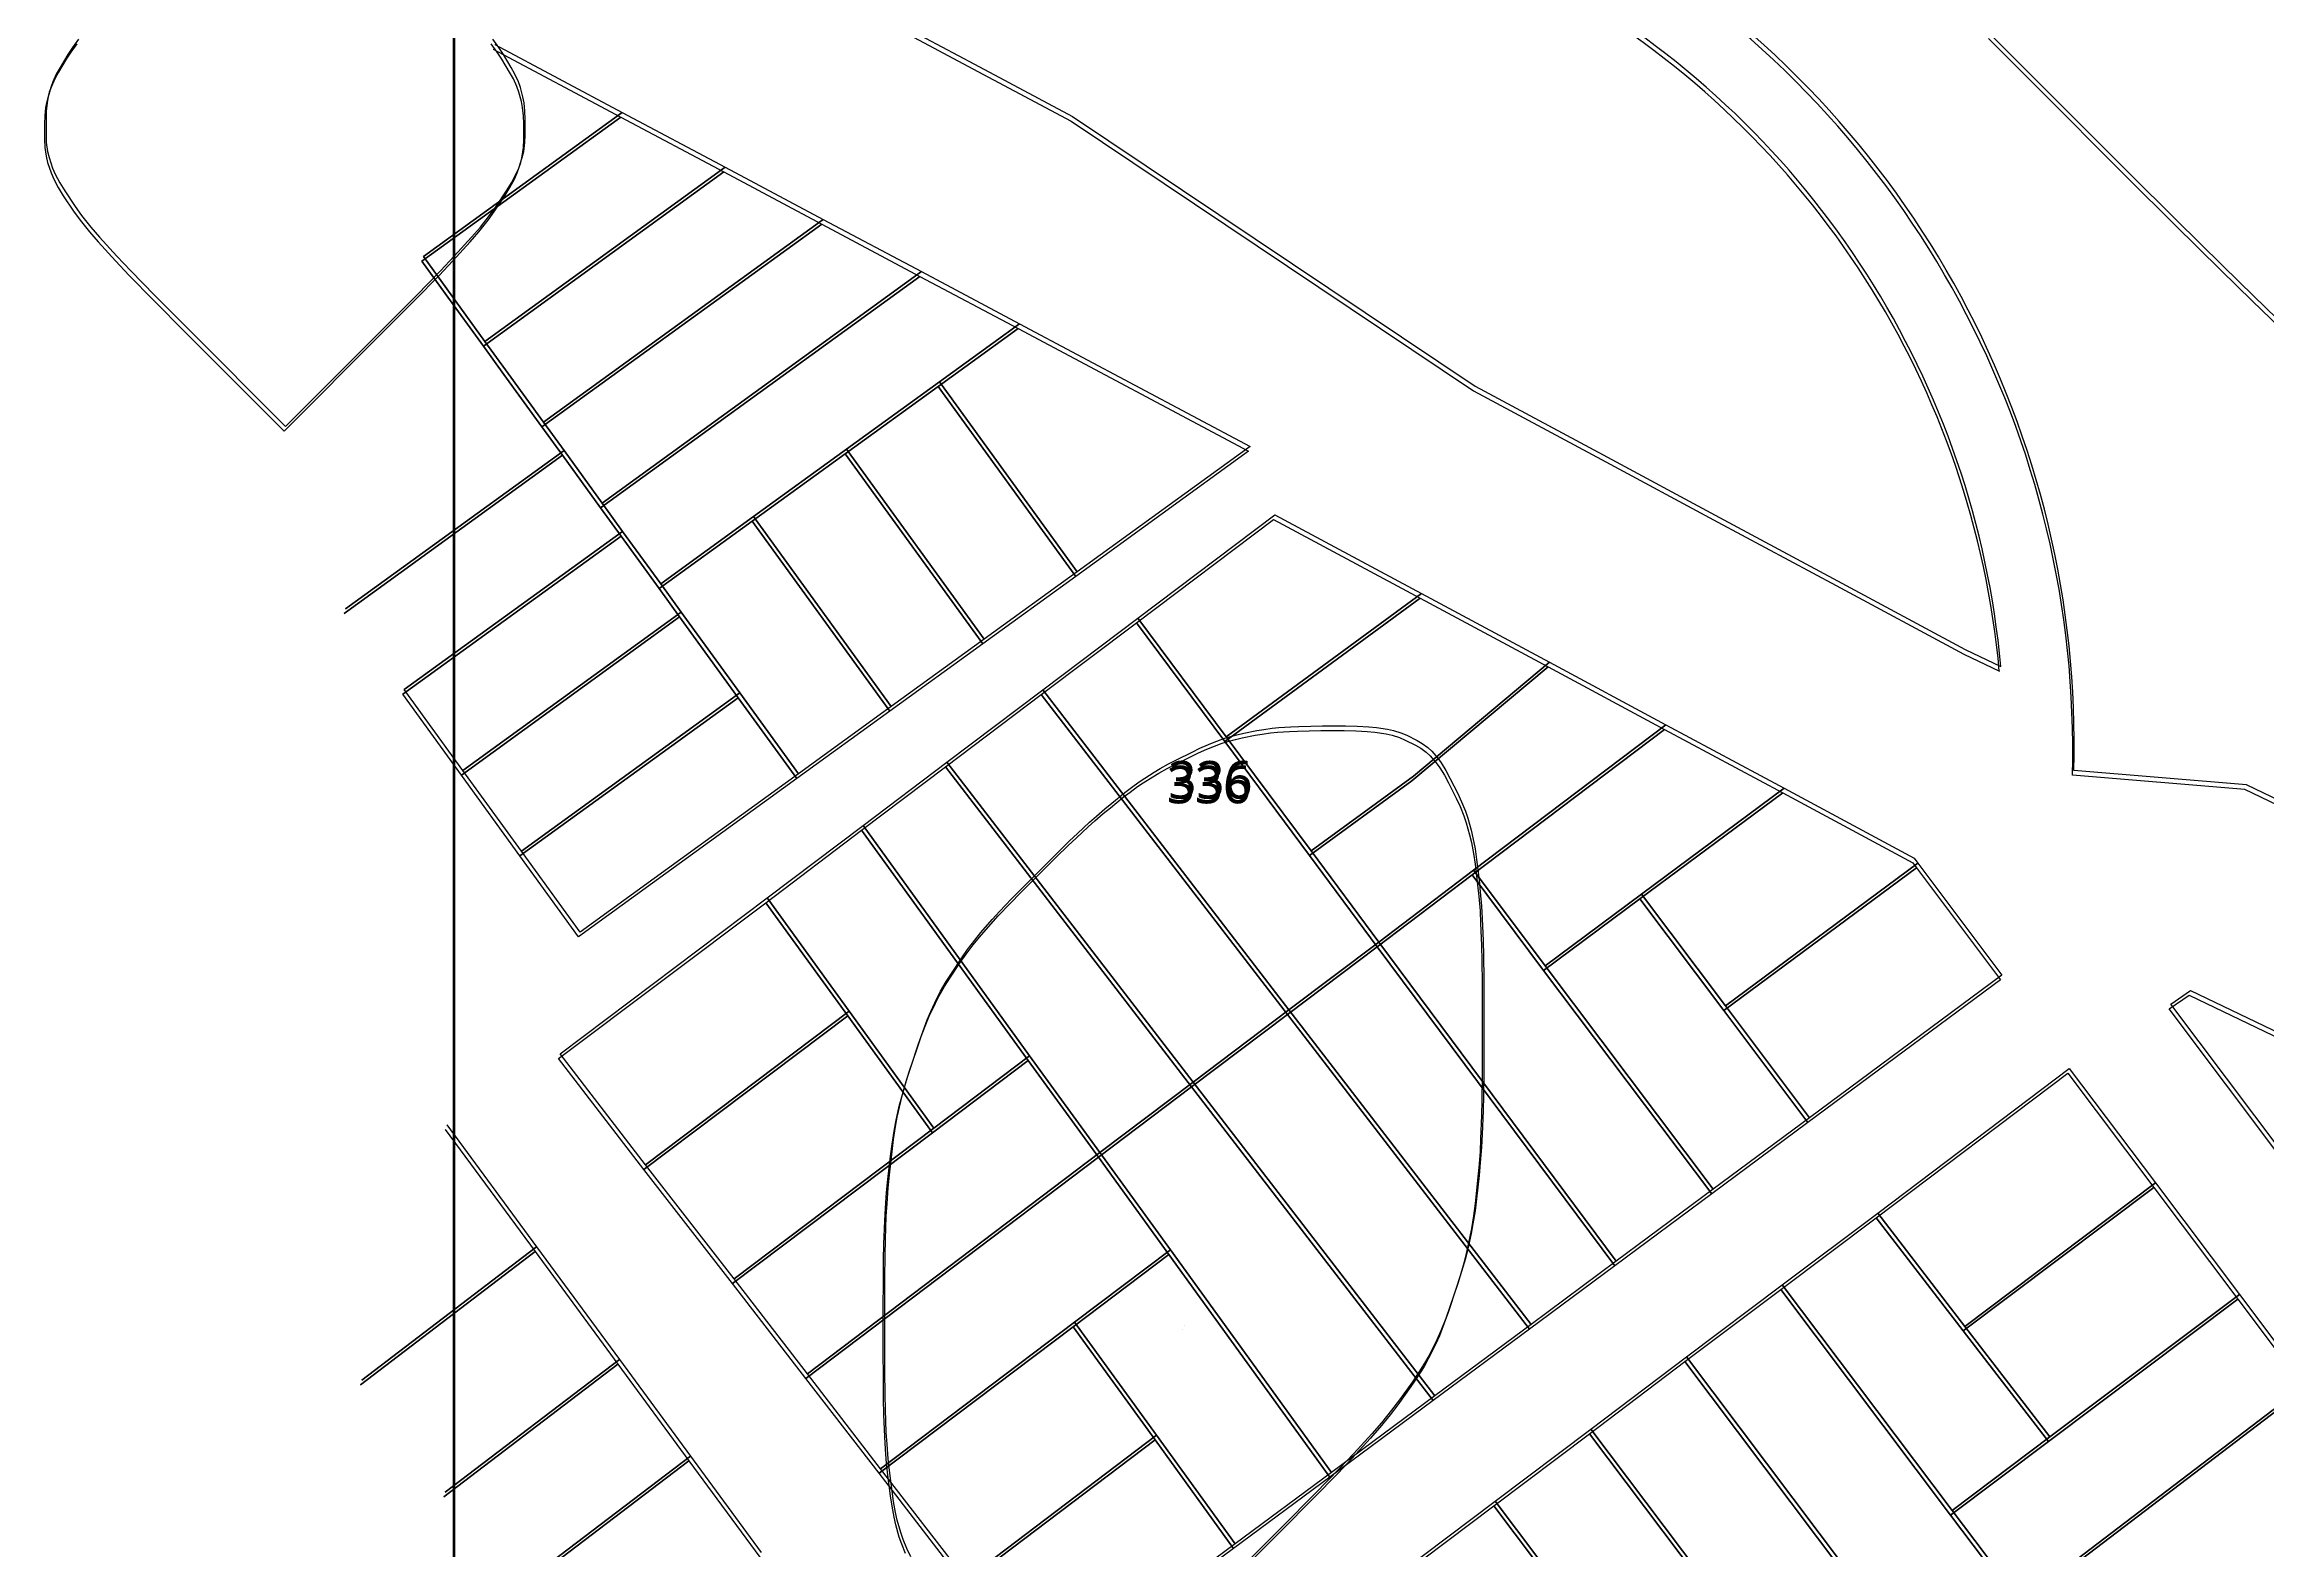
# Model space of a CAD drawing. Header units: metres. Extents: x -1097 to 1588, y -185 to 884.
# Drawn here: x -7.4 to 215.2, y 286.8 to 437.7 of the extents above; entities that cross this region are included whole.
import ezdxf

# ---------------------------------------------------------------- set-up
doc = ezdxf.new("R2010")
doc.units = ezdxf.units.M
for name, color, linetype in [('MUROS', 7, 'Continuous'), ('TERRENO', 188, 'Continuous'), ('VISTA LEJOS', 7, 'Continuous')]:
    doc.layers.add(name, color=color, linetype=linetype)

msp = doc.modelspace()

# ---------------------------------------------------------------- linework, layer by layer
at = {"layer": 'MUROS'}
for points in [[(33.67, 763.95), (1529.02, 763.95), (1529.02, 84.67), (33.67, 84.67)], [(33.52, 763.48), (1528.87, 763.48), (1528.87, 84.2), (33.52, 84.2)]]:
    msp.add_lwpolyline(points, close=True, dxfattribs=at)
at = {"layer": 'TERRENO'}
for points in [[(-4.19, 437.73), (-4.8, 436.89), (-5.26, 436.18), (-6.03, 434.88), (-6.41, 434.2), (-6.75, 433.45), (-6.96, 432.89), (-7.21, 431.94), (-7.33, 431.34), (-7.42, 430.51), (-7.45, 429.71), (-7.45, 428.15), (-7.41, 427.35), (-7.29, 426.48), (-7.14, 425.85), (-6.79, 424.81), (-6.52, 424.18), (-6.06, 423.32), (-5.56, 422.51), (-4.53, 420.95), (-3.87, 420.05), (-2.95, 418.9), (-2.07, 417.88), (-0.34, 415.98), (1.04, 414.52), (3.46, 412.04), (6.72, 408.76), (16.56, 398.93), (16.56, 398.93), (26.39, 408.76), (29.65, 412.04), (32.07, 414.52), (33.45, 415.98), (35.18, 417.88), (36.06, 418.9), (36.98, 420.05), (37.64, 420.95), (38.67, 422.51), (39.17, 423.32), (39.63, 424.18), (39.9, 424.81), (40.25, 425.85), (40.4, 426.48), (40.52, 427.35), (40.56, 428.15), (40.56, 429.71), (40.53, 430.51), (40.44, 431.34), (40.33, 431.94), (40.07, 432.89), (39.86, 433.45), (39.52, 434.2), (39.14, 434.88), (38.37, 436.18), (37.91, 436.89), (37.3, 437.73)], [(187.24, 438.24), (191.89, 433.6), (201.22, 424.27), (205.89, 419.62), (210.56, 415.01), (213.67, 411.98), (218.33, 407.48)], [(78.78, 286.53), (78.41, 287.45), (78.17, 288.16), (77.82, 289.37), (77.64, 290.14), (77.44, 291.24), (77.29, 292.29), (77.03, 294.37), (76.9, 295.54), (76.79, 296.98), (76.72, 298.21), (76.63, 300.45), (76.59, 301.97), (76.57, 304.27), (76.56, 306.6), (76.56, 311.26), (76.57, 313.59), (76.59, 315.93), (76.63, 317.48), (76.72, 319.82), (76.79, 321.11), (76.9, 322.67), (77.03, 323.96), (77.29, 326.3), (77.44, 327.51), (77.64, 328.8), (77.82, 329.75), (78.17, 331.31), (78.41, 332.26), (78.78, 333.55), (79.17, 334.76), (79.95, 337.1), (80.36, 338.28), (80.82, 339.49), (81.17, 340.32), (81.78, 341.62), (82.16, 342.37), (82.71, 343.32), (83.24, 344.15), (84.27, 345.71), (84.86, 346.54), (85.58, 347.49), (86.19, 348.24), (87.32, 349.54), (88.08, 350.37), (89.23, 351.58), (90.39, 352.76), (92.72, 355.1), (93.89, 356.26), (95.08, 357.41), (95.87, 358.17), (97.08, 359.29), (97.76, 359.91), (98.6, 360.63), (99.31, 361.21), (100.6, 362.25), (101.29, 362.78), (102.04, 363.32), (102.6, 363.71), (103.55, 364.31), (104.15, 364.67), (104.98, 365.13), (105.78, 365.54), (107.33, 366.32), (108.13, 366.7), (108.97, 367.08), (109.56, 367.32), (110.51, 367.66), (111.08, 367.85), (111.83, 368.05), (112.51, 368.2), (113.81, 368.46), (114.52, 368.58), (115.35, 368.7), (116.03, 368.77), (117.24, 368.85), (118.04, 368.89), (119.22, 368.92), (120.39, 368.93), (122.72, 368.93), (123.89, 368.91), (125.04, 368.85), (125.8, 368.78), (126.92, 368.6), (127.53, 368.47), (128.25, 368.24), (128.84, 367.99), (129.88, 367.47), (130.4, 367.16), (130.95, 366.76), (131.33, 366.4), (131.94, 365.7), (132.29, 365.22), (132.76, 364.48), (133.17, 363.71), (133.95, 362.15), (134.33, 361.33), (134.7, 360.41), (134.94, 359.69), (135.29, 358.49), (135.47, 357.72), (135.67, 356.62), (135.83, 355.57), (136.09, 353.49), (136.21, 352.32), (136.33, 350.88), (136.39, 349.65), (136.48, 347.41), (136.52, 345.89), (136.55, 343.59), (136.56, 341.26), (136.56, 336.6), (136.55, 334.26), (136.52, 331.93), (136.48, 330.38), (136.39, 328.04), (136.33, 326.75), (136.21, 325.19), (136.09, 323.9), (135.83, 321.56), (135.67, 320.35), (135.47, 319.06), (135.29, 318.11), (134.94, 316.55), (134.7, 315.6), (134.33, 314.31), (133.95, 313.1), (133.17, 310.76), (132.75, 309.57), (132.26, 308.33), (131.86, 307.46), (131.17, 306.08), (130.72, 305.26), (130.06, 304.2), (129.41, 303.24), (128.11, 301.42), (127.33, 300.39), (126.29, 299.13), (125.34, 298.04), (123.53, 296.06), (122.11, 294.56), (119.66, 292.05), (116.39, 288.76), (106.56, 278.93)]]:
    msp.add_lwpolyline(points, dxfattribs=at)
at = {"layer": 'VISTA LEJOS'}
for points in [[(33.67, 84.67), (33.67, 763.95)], [(33.52, 84.2), (33.52, 763.48)], [(75.88, 440.9), (85.7, 435.67)], [(75.73, 440.44), (85.55, 435.2)], [(187.39, 438.71), (192.04, 434.07), (201.37, 424.74), (206.04, 420.09), (210.71, 415.48), (213.82, 412.45), (218.48, 407.95)], [(-4.19, 437.73), (-4.8, 436.89), (-5.26, 436.18), (-6.03, 434.88), (-6.41, 434.2), (-6.75, 433.45), (-6.96, 432.89), (-7.21, 431.94), (-7.33, 431.34), (-7.42, 430.51), (-7.45, 429.71), (-7.45, 428.15), (-7.41, 427.35), (-7.29, 426.48), (-7.14, 425.85), (-6.79, 424.81), (-6.52, 424.18), (-6.06, 423.32), (-5.56, 422.51), (-4.53, 420.95), (-3.87, 420.05), (-2.95, 418.9), (-2.07, 417.88), (-0.34, 415.98), (1.04, 414.52), (3.46, 412.04), (6.72, 408.76), (16.56, 398.93), (16.56, 398.93), (26.39, 408.76), (29.65, 412.04), (32.07, 414.52), (33.45, 415.98), (35.18, 417.88), (36.06, 418.9), (36.98, 420.05), (37.64, 420.95), (38.67, 422.51), (39.17, 423.32), (39.63, 424.18), (39.9, 424.81), (40.25, 425.85), (40.4, 426.48), (40.52, 427.35), (40.56, 428.15), (40.56, 429.71), (40.53, 430.51), (40.44, 431.34), (40.33, 431.94), (40.07, 432.89), (39.86, 433.45), (39.52, 434.2), (39.14, 434.88), (38.37, 436.18), (37.91, 436.89), (37.3, 437.73)], [(-4.04, 438.19), (-4.64, 437.36), (-5.11, 436.65), (-5.88, 435.35), (-6.26, 434.67), (-6.6, 433.92), (-6.8, 433.36), (-7.06, 432.41), (-7.18, 431.81), (-7.27, 430.98), (-7.29, 430.18), (-7.29, 428.62), (-7.26, 427.82), (-7.14, 426.95), (-6.99, 426.32), (-6.64, 425.28), (-6.37, 424.65), (-5.91, 423.79), (-5.41, 422.98), (-4.38, 421.42), (-3.72, 420.52), (-2.8, 419.37), (-1.92, 418.35), (-0.19, 416.45), (1.19, 414.99), (3.61, 412.51), (6.88, 409.23), (16.71, 399.4), (16.71, 399.4), (26.54, 409.23), (29.8, 412.51), (32.22, 414.99), (33.6, 416.45), (35.33, 418.35), (36.21, 419.37), (37.14, 420.52), (37.79, 421.42), (38.82, 422.98), (39.32, 423.79), (39.78, 424.65), (40.05, 425.28), (40.4, 426.32), (40.55, 426.95), (40.67, 427.82), (40.71, 428.62), (40.71, 430.18), (40.68, 430.98), (40.59, 431.81), (40.48, 432.41), (40.22, 433.36), (40.02, 433.92), (39.67, 434.67), (39.3, 435.35), (38.52, 436.65), (38.06, 437.36), (37.45, 438.19)], [(37.5, 437.18), (50.27, 430.38)], [(37.5, 437.18), (37.5, 437.18)], [(37.65, 437.65), (50.42, 430.85)], [(37.65, 437.65), (37.65, 437.65)], [(187.24, 438.24), (191.89, 433.6), (201.22, 424.27), (205.89, 419.62), (210.56, 415.01), (213.67, 411.98), (218.33, 407.48)], [(85.55, 435.2), (95.38, 429.98)], [(85.7, 435.67), (95.53, 430.44)], [(50.27, 430.38), (30.35, 415.95)], [(30.35, 415.95), (50.27, 430.38)], [(50.42, 430.85), (30.5, 416.42)], [(30.5, 416.42), (50.42, 430.85)], [(50.27, 430.38), (50.27, 430.38)], [(50.27, 430.38), (60.58, 424.89)], [(50.42, 430.85), (50.42, 430.85)], [(50.42, 430.85), (60.73, 425.36)], [(95.38, 429.98), (135.68, 402.96)], [(95.53, 430.44), (135.83, 403.43)], [(60.73, 425.36), (36.66, 407.92)], [(36.66, 407.92), (60.73, 425.36)], [(60.73, 425.36), (60.73, 425.36)], [(60.73, 425.36), (70.56, 420.13)], [(60.58, 424.89), (36.51, 407.45)], [(36.51, 407.45), (60.58, 424.89)], [(60.58, 424.89), (60.58, 424.89)], [(60.58, 424.89), (70.41, 419.66)], [(42.38, 399.35), (70.41, 419.66)], [(70.41, 419.66), (42.38, 399.35)], [(42.53, 399.82), (70.56, 420.13)], [(70.56, 420.13), (42.53, 399.82)], [(70.41, 419.66), (80.23, 414.43)], [(70.41, 419.66), (70.41, 419.66)], [(70.56, 420.13), (80.38, 414.9)], [(70.56, 420.13), (70.56, 420.13)], [(32.85, 413.18), (30.5, 416.42)], [(30.5, 416.42), (32.85, 413.18)], [(32.7, 412.71), (30.35, 415.95)], [(30.35, 415.95), (32.7, 412.71)], [(80.23, 414.43), (48.25, 391.25)], [(48.25, 391.25), (80.23, 414.43)], [(80.38, 414.9), (48.4, 391.72)], [(48.4, 391.72), (80.38, 414.9)], [(80.23, 414.43), (80.23, 414.43)], [(80.23, 414.43), (90.06, 409.2)], [(80.38, 414.9), (80.38, 414.9)], [(80.38, 414.9), (90.21, 409.67)], [(36.51, 407.45), (32.7, 412.71)], [(32.7, 412.71), (36.51, 407.45)], [(32.7, 412.71), (32.7, 412.71)], [(36.66, 407.92), (32.85, 413.18)], [(32.85, 413.18), (36.66, 407.92)], [(32.85, 413.18), (32.85, 413.18)], [(38.57, 404.61), (36.51, 407.45)], [(36.51, 407.45), (38.57, 404.61)], [(38.72, 405.08), (36.66, 407.92)], [(36.66, 407.92), (38.72, 405.08)], [(90.06, 409.2), (82.05, 403.4)], [(82.05, 403.4), (90.06, 409.2)], [(90.21, 409.67), (82.2, 403.87)], [(82.2, 403.87), (90.21, 409.67)], [(90.06, 409.2), (90.06, 409.2)], [(90.06, 409.2), (113.15, 396.91)], [(90.21, 409.67), (90.21, 409.67)], [(90.21, 409.67), (113.3, 397.38)], [(42.38, 399.35), (38.57, 404.61)], [(38.57, 404.61), (42.38, 399.35)], [(38.57, 404.61), (38.57, 404.61)], [(42.53, 399.82), (38.72, 405.08)], [(38.72, 405.08), (42.53, 399.82)], [(38.72, 405.08), (38.72, 405.08)], [(82.05, 403.4), (72.74, 396.65)], [(72.74, 396.65), (82.05, 403.4)], [(82.2, 403.87), (72.89, 397.12)], [(72.89, 397.12), (82.2, 403.87)], [(95.84, 384.37), (82.05, 403.4)], [(82.05, 403.4), (95.84, 384.37)], [(82.05, 403.4), (82.05, 403.4)], [(95.99, 384.84), (82.2, 403.87)], [(82.2, 403.87), (95.99, 384.84)], [(82.2, 403.87), (82.2, 403.87)], [(135.83, 403.43), (148.65, 396.55)], [(135.68, 402.96), (148.5, 396.08)], [(44.44, 396.52), (42.38, 399.35)], [(42.38, 399.35), (44.44, 396.52)], [(44.59, 396.99), (42.53, 399.82)], [(42.53, 399.82), (44.59, 396.99)], [(22.57, 380.67), (44.44, 396.52)], [(44.44, 396.52), (22.57, 380.67)], [(22.72, 381.14), (44.59, 396.99)], [(44.59, 396.99), (22.72, 381.14)], [(48.25, 391.25), (44.44, 396.52)], [(44.44, 396.52), (48.25, 391.25)], [(44.44, 396.52), (44.44, 396.52)], [(48.4, 391.72), (44.59, 396.99)], [(44.59, 396.99), (48.4, 391.72)], [(44.59, 396.99), (44.59, 396.99)], [(72.74, 396.65), (63.43, 389.91)], [(63.43, 389.91), (72.74, 396.65)], [(72.89, 397.12), (63.58, 390.38)], [(63.58, 390.38), (72.89, 397.12)], [(86.53, 377.63), (72.74, 396.65)], [(72.74, 396.65), (86.53, 377.63)], [(72.74, 396.65), (72.74, 396.65)], [(86.68, 378.1), (72.89, 397.12)], [(72.89, 397.12), (86.68, 378.1)], [(72.89, 397.12), (72.89, 397.12)], [(113.15, 396.91), (95.84, 384.37)], [(113.3, 397.38), (95.99, 384.84)], [(148.65, 396.55), (160.3, 390.27)], [(148.5, 396.08), (160.15, 389.8)], [(50.3, 388.42), (48.25, 391.25)], [(48.25, 391.25), (50.3, 388.42)], [(50.45, 388.89), (48.4, 391.72)], [(48.4, 391.72), (50.45, 388.89)], [(63.43, 389.91), (54.12, 383.16)], [(54.12, 383.16), (63.43, 389.91)], [(63.58, 390.38), (54.27, 383.63)], [(54.27, 383.63), (63.58, 390.38)], [(77.22, 370.88), (63.43, 389.91)], [(63.43, 389.91), (77.22, 370.88)], [(63.43, 389.91), (63.43, 389.91)], [(77.37, 371.35), (63.58, 390.38)], [(63.58, 390.38), (77.37, 371.35)], [(63.58, 390.38), (63.58, 390.38)], [(101.92, 379.73), (115.64, 390.08)], [(102.07, 380.2), (115.79, 390.55)], [(115.64, 390.08), (130.32, 382.2)], [(115.79, 390.55), (130.47, 382.67)], [(160.15, 389.8), (171.99, 383.46)], [(160.3, 390.27), (172.14, 383.93)], [(28.44, 372.58), (50.3, 388.42)], [(50.3, 388.42), (28.44, 372.58)], [(28.59, 373.05), (50.45, 388.89)], [(50.45, 388.89), (28.59, 373.05)], [(54.12, 383.16), (50.3, 388.42)], [(50.3, 388.42), (54.12, 383.16)], [(50.3, 388.42), (50.3, 388.42)], [(54.27, 383.63), (50.45, 388.89)], [(50.45, 388.89), (54.27, 383.63)], [(50.45, 388.89), (50.45, 388.89)], [(56.17, 380.32), (54.12, 383.16)], [(54.12, 383.16), (56.17, 380.32)], [(56.32, 380.79), (54.27, 383.63)], [(54.27, 383.63), (56.32, 380.79)], [(95.84, 384.37), (86.53, 377.63)], [(95.99, 384.84), (86.68, 378.1)], [(171.99, 383.46), (184.78, 376.59)], [(172.14, 383.93), (184.93, 377.06)], [(34.46, 364.95), (56.32, 380.79)], [(56.32, 380.79), (34.46, 364.95)], [(62.19, 372.7), (56.32, 380.79)], [(56.32, 380.79), (62.19, 372.7)], [(56.32, 380.79), (56.32, 380.79)], [(110.76, 367.83), (130.32, 382.2)], [(130.32, 382.2), (110.76, 367.83)], [(110.91, 368.3), (130.47, 382.67)], [(130.47, 382.67), (110.91, 368.3)], [(130.32, 382.2), (143.14, 375.33)], [(130.32, 382.2), (130.32, 382.2)], [(130.47, 382.67), (143.29, 375.8)], [(130.47, 382.67), (130.47, 382.67)], [(34.31, 364.48), (56.17, 380.32)], [(56.17, 380.32), (34.31, 364.48)], [(62.04, 372.23), (56.17, 380.32)], [(56.17, 380.32), (62.04, 372.23)], [(56.17, 380.32), (56.17, 380.32)], [(92.39, 372.54), (101.92, 379.73)], [(92.54, 373.01), (102.07, 380.2)], [(101.92, 379.73), (110.76, 367.83)], [(110.76, 367.83), (101.92, 379.73)], [(102.07, 380.2), (110.91, 368.3)], [(110.91, 368.3), (102.07, 380.2)], [(86.53, 377.63), (77.22, 370.88)], [(86.68, 378.1), (77.37, 371.35)], [(184.78, 376.59), (188.34, 374.88)], [(184.93, 377.06), (188.49, 375.35)], [(129.51, 363.89), (143.14, 375.33)], [(143.14, 375.33), (129.51, 363.89)], [(129.66, 364.36), (143.29, 375.8)], [(143.29, 375.8), (129.66, 364.36)], [(143.14, 375.33), (154.79, 369.04)], [(143.29, 375.8), (154.94, 369.51)], [(34.31, 364.48), (28.44, 372.58)], [(34.46, 364.95), (28.59, 373.05)], [(40.18, 356.38), (62.04, 372.23)], [(62.04, 372.23), (40.18, 356.38)], [(40.33, 356.85), (62.19, 372.7)], [(62.19, 372.7), (40.33, 356.85)], [(67.91, 364.13), (62.04, 372.23)], [(62.04, 372.23), (67.91, 364.13)], [(62.04, 372.23), (62.04, 372.23)], [(68.06, 364.6), (62.19, 372.7)], [(62.19, 372.7), (68.06, 364.6)], [(62.19, 372.7), (62.19, 372.7)], [(82.79, 365.29), (92.39, 372.54)], [(82.94, 365.76), (92.54, 373.01)], [(92.39, 372.54), (117.04, 340.51)], [(117.04, 340.51), (92.39, 372.54)], [(92.39, 372.54), (92.39, 372.54)], [(92.54, 373.01), (117.19, 340.98)], [(117.19, 340.98), (92.54, 373.01)], [(92.54, 373.01), (92.54, 373.01)], [(77.22, 370.88), (67.91, 364.13)], [(77.37, 371.35), (68.06, 364.6)], [(78.78, 286.53), (78.41, 287.45), (78.17, 288.16), (77.82, 289.37), (77.64, 290.14), (77.44, 291.24), (77.29, 292.29), (77.03, 294.37), (76.9, 295.54), (76.79, 296.98), (76.72, 298.21), (76.63, 300.45), (76.59, 301.97), (76.57, 304.27), (76.56, 306.6), (76.56, 311.26), (76.57, 313.59), (76.59, 315.93), (76.63, 317.48), (76.72, 319.82), (76.79, 321.11), (76.9, 322.67), (77.03, 323.96), (77.29, 326.3), (77.44, 327.51), (77.64, 328.8), (77.82, 329.75), (78.17, 331.31), (78.41, 332.26), (78.78, 333.55), (79.17, 334.76), (79.95, 337.1), (80.36, 338.28), (80.82, 339.49), (81.17, 340.32), (81.78, 341.62), (82.16, 342.37), (82.71, 343.32), (83.24, 344.15), (84.27, 345.71), (84.86, 346.54), (85.58, 347.49), (86.19, 348.24), (87.32, 349.54), (88.08, 350.37), (89.23, 351.58), (90.39, 352.76), (92.72, 355.1), (93.89, 356.26), (95.08, 357.41), (95.87, 358.17), (97.08, 359.29), (97.76, 359.91), (98.6, 360.63), (99.31, 361.21), (100.6, 362.25), (101.29, 362.78), (102.04, 363.32), (102.6, 363.71), (103.55, 364.31), (104.15, 364.67), (104.98, 365.13), (105.78, 365.54), (107.33, 366.32), (108.13, 366.7), (108.97, 367.08), (109.56, 367.32), (110.51, 367.66), (111.08, 367.85), (111.83, 368.05), (112.51, 368.2), (113.81, 368.46), (114.52, 368.58), (115.35, 368.7), (116.03, 368.77), (117.24, 368.85), (118.04, 368.89), (119.22, 368.92), (120.39, 368.93), (122.72, 368.93), (123.89, 368.91), (125.04, 368.85), (125.8, 368.78), (126.92, 368.6), (127.53, 368.47), (128.25, 368.24), (128.84, 367.99), (129.88, 367.47), (130.4, 367.16), (130.95, 366.76), (131.33, 366.4), (131.94, 365.7), (132.29, 365.22), (132.76, 364.48), (133.17, 363.71), (133.95, 362.15), (134.33, 361.33), (134.7, 360.41), (134.94, 359.69), (135.29, 358.49), (135.47, 357.72), (135.67, 356.62), (135.83, 355.57), (136.09, 353.49), (136.21, 352.32), (136.33, 350.88), (136.39, 349.65), (136.48, 347.41), (136.52, 345.89), (136.55, 343.59), (136.56, 341.26), (136.56, 336.6), (136.55, 334.26), (136.52, 331.93), (136.48, 330.38), (136.39, 328.04), (136.33, 326.75), (136.21, 325.19), (136.09, 323.9), (135.83, 321.56), (135.67, 320.35), (135.47, 319.06), (135.29, 318.11), (134.94, 316.55), (134.7, 315.6), (134.33, 314.31), (133.95, 313.1), (133.17, 310.76), (132.75, 309.57), (132.26, 308.33), (131.86, 307.46), (131.17, 306.08), (130.72, 305.26), (130.06, 304.2), (129.41, 303.24), (128.11, 301.42), (127.33, 300.39), (126.29, 299.13), (125.34, 298.04), (123.53, 296.06), (122.11, 294.56), (119.66, 292.05), (116.39, 288.76), (106.56, 278.93)], [(79.32, 286.18), (78.93, 287), (78.56, 287.92), (78.32, 288.63), (77.97, 289.84), (77.79, 290.61), (77.59, 291.71), (77.44, 292.76), (77.18, 294.84), (77.05, 296.01), (76.94, 297.45), (76.87, 298.68), (76.78, 300.92), (76.75, 302.44), (76.72, 304.74), (76.71, 307.07), (76.71, 311.73), (76.72, 314.06), (76.75, 316.4), (76.78, 317.95), (76.87, 320.29), (76.94, 321.58), (77.05, 323.14), (77.18, 324.43), (77.44, 326.77), (77.59, 327.98), (77.79, 329.27), (77.97, 330.22), (78.32, 331.78), (78.56, 332.73), (78.93, 334.02), (79.32, 335.23), (80.1, 337.57), (80.51, 338.75), (80.97, 339.96), (81.32, 340.79), (81.93, 342.09), (82.31, 342.84), (82.86, 343.79), (83.39, 344.62), (84.43, 346.18), (85.01, 347.01), (85.73, 347.96), (86.35, 348.71), (87.47, 350.01), (88.23, 350.84), (89.38, 352.05), (90.54, 353.23), (92.87, 355.57), (94.05, 356.73), (95.23, 357.88), (96.02, 358.64), (97.23, 359.76), (97.91, 360.38), (98.75, 361.1), (99.46, 361.68), (100.76, 362.72), (101.44, 363.25), (102.19, 363.79), (102.75, 364.18), (103.7, 364.78), (104.3, 365.14), (105.13, 365.6), (105.93, 366.01), (107.49, 366.79), (108.28, 367.17), (109.12, 367.55), (109.71, 367.79), (110.66, 368.13), (111.23, 368.32), (111.98, 368.52), (112.66, 368.67), (113.96, 368.93), (114.67, 369.05), (115.5, 369.17), (116.18, 369.24), (117.39, 369.32), (118.19, 369.36), (119.37, 369.39), (120.54, 369.4), (122.87, 369.4), (124.04, 369.38), (125.19, 369.32), (125.95, 369.25), (127.07, 369.07), (127.68, 368.94), (128.4, 368.71), (128.99, 368.46), (130.03, 367.94), (130.55, 367.63), (131.1, 367.23), (131.49, 366.87), (132.09, 366.17), (132.45, 365.69), (132.91, 364.95), (133.32, 364.18), (134.1, 362.62), (134.48, 361.8), (134.86, 360.87), (135.1, 360.16), (135.44, 358.95), (135.62, 358.19), (135.83, 357.09), (135.98, 356.04), (136.24, 353.96), (136.36, 352.79), (136.48, 351.35), (136.55, 350.12), (136.63, 347.88), (136.67, 346.36), (136.7, 344.06), (136.71, 341.73), (136.71, 337.07), (136.7, 334.73), (136.67, 332.4), (136.63, 330.85), (136.55, 328.51), (136.48, 327.22), (136.36, 325.66), (136.24, 324.37), (135.98, 322.03), (135.83, 320.82), (135.62, 319.53), (135.44, 318.58), (135.1, 317.02), (134.86, 316.07), (134.48, 314.77), (134.1, 313.57), (133.32, 311.23), (132.9, 310.04), (132.41, 308.8), (132.01, 307.93), (131.32, 306.55), (130.87, 305.73), (130.21, 304.67), (129.56, 303.71), (128.26, 301.89), (127.48, 300.86), (126.45, 299.6), (125.5, 298.51), (123.68, 296.52), (122.26, 295.03), (119.81, 292.52), (116.54, 289.23), (106.71, 279.4)], [(110.76, 367.83), (119.26, 356.42)], [(119.26, 356.42), (110.76, 367.83)], [(110.76, 367.83), (110.76, 367.83)], [(110.91, 368.3), (119.41, 356.89)], [(119.41, 356.89), (110.91, 368.3)], [(110.91, 368.3), (110.91, 368.3)], [(135.54, 354.48), (154.79, 369.04)], [(154.79, 369.04), (135.54, 354.48)], [(135.69, 354.95), (154.94, 369.51)], [(154.94, 369.51), (135.69, 354.95)], [(154.79, 369.04), (166.64, 362.7)], [(154.94, 369.51), (166.79, 363.17)], [(74.39, 358.95), (82.79, 365.29)], [(74.54, 359.42), (82.94, 365.76)], [(82.79, 365.29), (107.45, 333.26)], [(107.45, 333.26), (82.79, 365.29)], [(82.79, 365.29), (82.79, 365.29)], [(82.94, 365.76), (107.6, 333.73)], [(107.6, 333.73), (82.94, 365.76)], [(82.94, 365.76), (82.94, 365.76)], [(40.18, 356.38), (34.31, 364.48)], [(40.33, 356.85), (34.46, 364.95)], [(67.91, 364.13), (46.05, 348.28)], [(68.06, 364.6), (46.2, 348.75)], [(67.91, 364.13), (67.91, 364.13)], [(68.06, 364.6), (68.06, 364.6)], [(119.26, 356.42), (129.51, 363.89)], [(129.51, 363.89), (119.26, 356.42)], [(119.41, 356.89), (129.66, 364.36)], [(129.66, 364.36), (119.41, 356.89)], [(152.51, 352.55), (166.79, 363.17)], [(166.79, 363.17), (152.51, 352.55)], [(166.79, 363.17), (179.82, 356.17)], [(212.94, 363.04), (195.66, 364.46)], [(213.09, 363.51), (195.81, 364.93)], [(245.71, 347.32), (212.94, 363.04)], [(245.86, 347.79), (213.09, 363.51)], [(152.35, 352.08), (166.64, 362.7)], [(166.64, 362.7), (152.35, 352.08)], [(166.64, 362.7), (179.67, 355.7)], [(64.79, 351.7), (74.39, 358.95)], [(64.94, 352.17), (74.54, 359.42)], [(74.39, 358.95), (91.07, 335.89)], [(91.07, 335.89), (74.39, 358.95)], [(74.54, 359.42), (91.22, 336.36)], [(91.22, 336.36), (74.54, 359.42)], [(46.05, 348.28), (40.18, 356.38)], [(46.2, 348.75), (40.33, 356.85)], [(126.04, 347.29), (119.26, 356.42)], [(119.26, 356.42), (119.26, 356.42)], [(119.26, 356.42), (126.04, 347.29)], [(126.19, 347.76), (119.41, 356.89)], [(119.41, 356.89), (119.41, 356.89)], [(119.41, 356.89), (126.19, 347.76)], [(126.04, 347.29), (135.54, 354.48)], [(135.54, 354.48), (126.04, 347.29)], [(126.19, 347.76), (135.69, 354.95)], [(135.69, 354.95), (126.19, 347.76)], [(135.54, 354.48), (142.7, 344.92)], [(142.7, 344.92), (135.54, 354.48)], [(135.54, 354.48), (135.54, 354.48)], [(135.69, 354.95), (142.85, 345.39)], [(142.85, 345.39), (135.69, 354.95)], [(135.69, 354.95), (135.69, 354.95)], [(160.76, 340.89), (180.04, 355.2)], [(180.04, 355.2), (160.76, 340.89)], [(160.91, 341.36), (180.19, 355.67)], [(180.19, 355.67), (160.91, 341.36)], [(179.67, 355.7), (180.04, 355.2)], [(179.82, 356.17), (180.19, 355.67)], [(180.04, 355.2), (188.45, 343.98)], [(180.19, 355.67), (188.6, 344.45)], [(44.19, 336.55), (64.94, 352.17)], [(64.94, 352.17), (73.16, 340.83)], [(73.16, 340.83), (64.94, 352.17)], [(64.94, 352.17), (64.94, 352.17)], [(142.7, 344.92), (152.35, 352.08)], [(152.35, 352.08), (142.7, 344.92)], [(142.85, 345.39), (152.51, 352.55)], [(152.51, 352.55), (142.85, 345.39)], [(152.35, 352.08), (160.76, 340.89)], [(152.35, 352.08), (152.35, 352.08)], [(160.76, 340.89), (152.35, 352.08)], [(152.51, 352.55), (160.91, 341.36)], [(152.51, 352.55), (152.51, 352.55)], [(160.91, 341.36), (152.51, 352.55)], [(44.04, 336.08), (64.79, 351.7)], [(64.79, 351.7), (73.01, 340.36)], [(73.01, 340.36), (64.79, 351.7)], [(64.79, 351.7), (64.79, 351.7)], [(117.19, 340.98), (126.19, 347.76)], [(126.19, 347.76), (117.19, 340.98)], [(126.19, 347.76), (149.97, 315.8)], [(149.97, 315.8), (126.19, 347.76)], [(117.04, 340.51), (126.04, 347.29)], [(126.04, 347.29), (117.04, 340.51)], [(126.04, 347.29), (149.82, 315.33)], [(149.82, 315.33), (126.04, 347.29)], [(159.69, 323.01), (142.85, 345.39)], [(142.85, 345.39), (159.69, 323.01)], [(159.54, 322.55), (142.7, 344.92)], [(142.7, 344.92), (159.54, 322.55)], [(188.45, 343.98), (169.17, 329.67)], [(188.6, 344.45), (169.32, 330.14)], [(205.51, 341.53), (207.5, 342.89)], [(207.5, 342.89), (236.78, 328.86)], [(52.76, 325.45), (73.16, 340.83)], [(73.16, 340.83), (52.76, 325.45)], [(73.16, 340.83), (81.63, 329.11)], [(81.63, 329.11), (73.16, 340.83)], [(107.6, 333.73), (117.19, 340.98)], [(117.19, 340.98), (107.6, 333.73)], [(117.19, 340.98), (141.44, 309.45)], [(141.44, 309.45), (117.19, 340.98)], [(160.76, 340.89), (169.17, 329.67)], [(169.17, 329.67), (160.76, 340.89)], [(160.76, 340.89), (160.76, 340.89)], [(160.91, 341.36), (169.32, 330.14)], [(169.32, 330.14), (160.91, 341.36)], [(160.91, 341.36), (160.91, 341.36)], [(205.36, 341.06), (207.35, 342.43)], [(222.19, 318.68), (205.36, 341.06)], [(222.35, 319.15), (205.51, 341.53)], [(207.35, 342.43), (236.63, 328.39)], [(52.6, 324.98), (73.01, 340.36)], [(73.01, 340.36), (52.6, 324.98)], [(73.01, 340.36), (81.48, 328.64)], [(81.48, 328.64), (73.01, 340.36)], [(107.45, 333.26), (117.04, 340.51)], [(117.04, 340.51), (107.45, 333.26)], [(117.04, 340.51), (141.29, 308.98)], [(141.29, 308.98), (117.04, 340.51)], [(52.76, 325.45), (44.19, 336.55)], [(44.19, 336.55), (44.19, 336.55)], [(81.63, 329.11), (91.22, 336.36)], [(91.22, 336.36), (81.63, 329.11)], [(91.22, 336.36), (98.26, 326.67)], [(98.26, 326.67), (91.22, 336.36)], [(91.22, 336.36), (91.22, 336.36)], [(52.6, 324.98), (44.04, 336.08)], [(44.04, 336.08), (44.04, 336.08)], [(81.48, 328.64), (91.07, 335.89)], [(91.07, 335.89), (81.48, 328.64)], [(91.07, 335.89), (98.11, 326.2)], [(98.11, 326.2), (91.07, 335.89)], [(91.07, 335.89), (91.07, 335.89)], [(176.01, 320.14), (195.2, 334.61)], [(176.16, 320.61), (195.35, 335.08)], [(195.2, 334.61), (203.82, 323.17)], [(195.35, 335.08), (203.97, 323.64)], [(98.11, 326.2), (107.45, 333.26)], [(107.45, 333.26), (98.11, 326.2)], [(98.26, 326.67), (107.6, 333.73)], [(107.6, 333.73), (98.26, 326.67)], [(107.45, 333.26), (131.64, 301.83)], [(131.64, 301.83), (107.45, 333.26)], [(107.6, 333.73), (131.79, 302.3)], [(131.79, 302.3), (107.6, 333.73)], [(169.17, 329.67), (159.54, 322.55)], [(169.32, 330.14), (159.69, 323.01)], [(32.7, 328.98), (41.7, 316.76)], [(32.7, 328.98), (32.7, 328.98)], [(32.85, 329.45), (41.85, 317.23)], [(32.85, 329.45), (32.85, 329.45)], [(61.48, 313.55), (81.48, 328.64)], [(81.48, 328.64), (61.48, 313.55)], [(61.63, 314.01), (81.63, 329.11)], [(81.63, 329.11), (61.63, 314.01)], [(61.63, 314.01), (52.76, 325.45)], [(52.76, 325.45), (52.76, 325.45)], [(68.82, 304.05), (98.11, 326.2)], [(98.11, 326.2), (68.82, 304.05)], [(68.97, 304.51), (98.26, 326.67)], [(98.26, 326.67), (68.97, 304.51)], [(98.11, 326.2), (105.17, 316.45)], [(105.17, 316.45), (98.11, 326.2)], [(98.26, 326.67), (105.32, 316.92)], [(105.32, 316.92), (98.26, 326.67)], [(61.48, 313.55), (52.6, 324.98)], [(52.6, 324.98), (52.6, 324.98)], [(159.69, 323.01), (149.97, 315.8)], [(184.73, 308.8), (203.82, 323.17)], [(203.82, 323.17), (184.73, 308.8)], [(184.88, 309.26), (203.97, 323.64)], [(203.97, 323.64), (184.88, 309.26)], [(203.82, 323.17), (212.23, 311.98)], [(203.82, 323.17), (203.82, 323.17)], [(203.97, 323.64), (212.38, 312.45)], [(203.97, 323.64), (203.97, 323.64)], [(159.54, 322.55), (149.82, 315.33)], [(166.45, 312.95), (176.01, 320.14)], [(166.6, 313.42), (176.16, 320.61)], [(176.01, 320.14), (184.73, 308.8)], [(184.73, 308.8), (176.01, 320.14)], [(176.01, 320.14), (176.01, 320.14)], [(176.16, 320.61), (184.88, 309.26)], [(184.88, 309.26), (176.16, 320.61)], [(176.16, 320.61), (176.16, 320.61)], [(24.2, 303.42), (41.7, 316.76)], [(41.7, 316.76), (24.2, 303.42)], [(24.35, 303.89), (41.85, 317.23)], [(41.85, 317.23), (24.35, 303.89)], [(41.7, 316.76), (49.98, 305.48)], [(41.7, 316.76), (41.7, 316.76)], [(41.85, 317.23), (50.13, 305.95)], [(41.85, 317.23), (41.85, 317.23)], [(95.57, 309.23), (105.17, 316.45)], [(105.17, 316.45), (95.57, 309.23)], [(95.72, 309.7), (105.32, 316.92)], [(105.32, 316.92), (95.72, 309.7)], [(105.17, 316.45), (121.29, 294.17)], [(121.29, 294.17), (105.17, 316.45)], [(105.32, 316.92), (121.44, 294.64)], [(121.44, 294.64), (105.32, 316.92)], [(68.97, 304.51), (61.63, 314.01)], [(61.63, 314.01), (61.63, 314.01)], [(149.82, 315.33), (141.29, 308.98)], [(149.97, 315.8), (141.44, 309.45)], [(149.82, 315.33), (149.82, 315.33)], [(149.97, 315.8), (149.97, 315.8)], [(68.82, 304.05), (61.48, 313.55)], [(61.48, 313.55), (61.48, 313.55)], [(156.85, 305.73), (166.45, 312.95)], [(157.01, 306.2), (166.6, 313.42)], [(166.45, 312.95), (183.45, 290.36)], [(166.45, 312.95), (166.45, 312.95)], [(183.45, 290.36), (166.45, 312.95)], [(166.6, 313.42), (183.6, 290.83)], [(166.6, 313.42), (166.6, 313.42)], [(183.6, 290.83), (166.6, 313.42)], [(193.26, 297.73), (212.23, 311.98)], [(212.23, 311.98), (193.26, 297.73)], [(193.41, 298.2), (212.38, 312.45)], [(212.38, 312.45), (193.41, 298.2)], [(212.23, 311.98), (218.98, 303.01)], [(212.38, 312.45), (219.13, 303.48)], [(76.29, 295.01), (95.72, 309.7)], [(95.72, 309.7), (76.29, 295.01)], [(95.72, 309.7), (103.94, 298.36)], [(103.94, 298.36), (95.72, 309.7)], [(76.14, 294.55), (95.57, 309.23)], [(95.57, 309.23), (76.14, 294.55)], [(95.57, 309.23), (103.79, 297.89)], [(103.79, 297.89), (95.57, 309.23)], [(141.29, 308.98), (131.64, 301.83)], [(141.44, 309.45), (131.79, 302.3)], [(141.29, 308.98), (141.29, 308.98)], [(141.44, 309.45), (141.44, 309.45)], [(184.73, 308.8), (193.26, 297.73)], [(193.26, 297.73), (184.73, 308.8)], [(184.88, 309.26), (193.41, 298.2)], [(193.41, 298.2), (184.88, 309.26)], [(32.54, 292.2), (49.98, 305.48)], [(49.98, 305.48), (32.54, 292.2)], [(32.69, 292.67), (50.13, 305.95)], [(50.13, 305.95), (32.69, 292.67)], [(49.98, 305.48), (57.1, 295.8)], [(50.13, 305.95), (57.26, 296.26)], [(147.29, 298.51), (156.85, 305.73)], [(147.44, 298.98), (157.01, 306.2)], [(156.85, 305.73), (180.79, 273.92)], [(180.79, 273.92), (156.85, 305.73)], [(157.01, 306.2), (180.94, 274.39)], [(180.94, 274.39), (157.01, 306.2)], [(76.14, 294.55), (68.82, 304.05)], [(76.29, 295.01), (68.97, 304.51)], [(190.35, 281.2), (218.98, 303.01)], [(218.98, 303.01), (190.35, 281.2)], [(190.51, 281.67), (219.13, 303.48)], [(219.13, 303.48), (190.51, 281.67)], [(131.64, 301.83), (121.29, 294.17)], [(131.79, 302.3), (121.44, 294.64)], [(131.64, 301.83), (131.64, 301.83)], [(131.79, 302.3), (131.79, 302.3)], [(84.85, 283.92), (103.94, 298.36)], [(103.94, 298.36), (84.85, 283.92)], [(103.94, 298.36), (111.79, 287.48)], [(111.79, 287.48), (103.94, 298.36)], [(137.7, 291.3), (147.29, 298.51)], [(137.85, 291.76), (147.44, 298.98)], [(147.29, 298.51), (171.26, 266.67)], [(171.26, 266.67), (147.29, 298.51)], [(147.44, 298.98), (171.41, 267.14)], [(171.41, 267.14), (147.44, 298.98)], [(30.26, 275.73), (57.26, 296.26)], [(57.26, 296.26), (30.26, 275.73)], [(57.26, 296.26), (64.35, 286.61)], [(84.7, 283.45), (103.79, 297.89)], [(103.79, 297.89), (84.7, 283.45)], [(103.79, 297.89), (111.64, 287.01)], [(111.64, 287.01), (103.79, 297.89)], [(183.45, 290.36), (193.26, 297.73)], [(193.26, 297.73), (183.45, 290.36)], [(183.6, 290.83), (193.41, 298.2)], [(193.41, 298.2), (183.6, 290.83)], [(193.26, 297.73), (193.26, 297.73)], [(193.41, 298.2), (193.41, 298.2)], [(30.11, 275.26), (57.1, 295.8)], [(57.1, 295.8), (30.11, 275.26)], [(57.1, 295.8), (64.2, 286.14)], [(84.7, 283.45), (76.14, 294.55)], [(76.14, 294.55), (76.14, 294.55)], [(84.85, 283.92), (76.29, 295.01)], [(76.29, 295.01), (76.29, 295.01)], [(121.29, 294.17), (111.64, 287.01)], [(121.44, 294.64), (111.79, 287.48)], [(121.29, 294.17), (121.29, 294.17)], [(121.44, 294.64), (121.44, 294.64)], [(32.54, 292.2), (32.54, 292.2)], [(32.69, 292.67), (32.69, 292.67)], [(128.38, 284.61), (137.85, 291.76)], [(137.85, 291.76), (161.85, 259.86)], [(161.85, 259.86), (137.85, 291.76)], [(128.23, 284.14), (137.7, 291.3)], [(137.7, 291.3), (161.7, 259.39)], [(161.7, 259.39), (137.7, 291.3)], [(190.35, 281.2), (183.45, 290.36)], [(183.45, 290.36), (190.35, 281.2)], [(190.51, 281.67), (183.6, 290.83)], [(183.6, 290.83), (190.51, 281.67)], [(111.79, 287.48), (92.94, 273.48)], [(111.79, 287.48), (111.79, 287.48)], [(111.64, 287.01), (92.79, 273.01)], [(111.64, 287.01), (111.64, 287.01)]]:
    msp.add_lwpolyline(points, dxfattribs=at)
for points in [[(106.56, 308.93), (106.56, 308.93), (106.56, 308.93), (106.56, 308.93), (106.56, 308.93), (106.56, 308.93), (106.56, 308.93), (106.56, 308.93), (106.56, 308.93), (106.56, 308.93), (106.56, 308.93), (106.56, 308.93), (106.56, 308.93), (106.56, 308.93), (106.56, 308.93), (106.56, 308.93), (106.56, 308.93), (106.56, 308.93), (106.56, 308.93), (106.56, 308.93), (106.56, 308.93), (106.56, 308.93), (106.56, 308.93), (106.56, 308.93), (106.56, 308.93), (106.56, 308.93), (106.56, 308.93), (106.56, 308.93), (106.56, 308.93), (106.56, 308.93), (106.56, 308.93), (106.56, 308.93), (106.56, 308.93), (106.56, 308.93), (106.56, 308.93), (106.56, 308.93), (106.56, 308.93), (106.56, 308.93), (106.56, 308.93), (106.56, 308.93), (106.56, 308.93), (106.56, 308.93), (106.56, 308.93), (106.56, 308.93), (106.56, 308.93), (106.56, 308.93), (106.56, 308.93), (106.56, 308.93), (106.56, 308.93), (106.56, 308.93), (106.56, 308.93), (106.56, 308.93), (106.56, 308.93), (106.56, 308.93), (106.56, 308.93), (106.56, 308.93), (106.56, 308.93), (106.56, 308.93), (106.56, 308.93), (106.56, 308.93), (106.56, 308.93), (106.56, 308.93), (106.56, 308.93), (106.56, 308.93), (106.56, 308.93), (106.56, 308.93), (106.56, 308.93), (106.56, 308.93), (106.56, 308.93), (106.56, 308.93), (106.56, 308.93), (106.56, 308.93), (106.56, 308.93), (106.56, 308.93), (106.56, 308.93), (106.56, 308.93), (106.56, 308.93), (106.56, 308.93), (106.56, 308.93), (106.56, 308.93), (106.56, 308.93), (106.56, 308.93), (106.56, 308.93), (106.56, 308.93), (106.56, 308.93), (106.56, 308.93), (106.56, 308.93), (106.56, 308.93), (106.56, 308.93), (106.56, 308.93), (106.56, 308.93), (106.56, 308.93), (106.56, 308.93), (106.56, 308.93), (106.56, 308.93), (106.56, 308.93), (106.56, 308.93), (106.56, 308.93)], [(106.56, 308.93), (106.56, 308.93), (106.56, 308.93), (106.56, 308.93), (106.56, 308.93), (106.56, 308.93), (106.56, 308.93), (106.56, 308.93), (106.56, 308.93), (106.56, 308.93), (106.56, 308.93), (106.56, 308.93), (106.56, 308.93), (106.56, 308.93), (106.56, 308.93), (106.56, 308.93), (106.56, 308.93), (106.56, 308.93), (106.56, 308.93), (106.56, 308.93), (106.56, 308.93), (106.56, 308.93), (106.56, 308.93), (106.56, 308.93), (106.56, 308.93), (106.56, 308.93), (106.56, 308.93), (106.56, 308.93), (106.56, 308.93), (106.56, 308.93), (106.56, 308.93), (106.56, 308.93), (106.56, 308.93), (106.56, 308.93), (106.56, 308.93), (106.56, 308.93), (106.56, 308.93), (106.56, 308.93), (106.56, 308.93), (106.56, 308.93), (106.56, 308.93), (106.56, 308.93), (106.56, 308.93), (106.56, 308.93), (106.56, 308.93), (106.56, 308.93), (106.56, 308.93), (106.56, 308.93), (106.56, 308.93), (106.56, 308.93), (106.56, 308.93), (106.56, 308.93), (106.56, 308.93), (106.56, 308.93), (106.56, 308.93), (106.56, 308.93), (106.56, 308.93), (106.56, 308.93), (106.56, 308.93), (106.56, 308.93), (106.56, 308.93), (106.56, 308.93), (106.56, 308.93), (106.56, 308.93), (106.56, 308.93), (106.56, 308.93), (106.56, 308.93), (106.56, 308.93), (106.56, 308.93), (106.56, 308.93), (106.56, 308.93), (106.56, 308.93), (106.56, 308.93), (106.56, 308.93), (106.56, 308.93), (106.56, 308.93), (106.56, 308.93), (106.56, 308.93), (106.56, 308.93), (106.56, 308.93), (106.56, 308.93), (106.56, 308.93), (106.56, 308.93), (106.56, 308.93), (106.56, 308.93), (106.56, 308.93), (106.56, 308.93), (106.56, 308.93), (106.56, 308.93), (106.56, 308.93), (106.56, 308.93), (106.56, 308.93), (106.56, 308.93), (106.56, 308.93), (106.56, 308.93), (106.56, 308.93), (106.56, 308.93), (106.56, 308.93)], [(106.71, 309.4), (106.71, 309.4), (106.71, 309.4), (106.71, 309.4), (106.71, 309.4), (106.71, 309.4), (106.71, 309.4), (106.71, 309.4), (106.71, 309.4), (106.71, 309.4), (106.71, 309.4), (106.71, 309.4), (106.71, 309.4), (106.71, 309.4), (106.71, 309.4), (106.71, 309.4), (106.71, 309.4), (106.71, 309.4), (106.71, 309.4), (106.71, 309.4), (106.71, 309.4), (106.71, 309.4), (106.71, 309.4), (106.71, 309.4), (106.71, 309.4), (106.71, 309.4), (106.71, 309.4), (106.71, 309.4), (106.71, 309.4), (106.71, 309.4), (106.71, 309.4), (106.71, 309.4), (106.71, 309.4), (106.71, 309.4), (106.71, 309.4), (106.71, 309.4), (106.71, 309.4), (106.71, 309.4), (106.71, 309.4), (106.71, 309.4), (106.71, 309.4), (106.71, 309.4), (106.71, 309.4), (106.71, 309.4), (106.71, 309.4), (106.71, 309.4), (106.71, 309.4), (106.71, 309.4), (106.71, 309.4), (106.71, 309.4), (106.71, 309.4), (106.71, 309.4), (106.71, 309.4), (106.71, 309.4), (106.71, 309.4), (106.71, 309.4), (106.71, 309.4), (106.71, 309.4), (106.71, 309.4), (106.71, 309.4), (106.71, 309.4), (106.71, 309.4), (106.71, 309.4), (106.71, 309.4), (106.71, 309.4), (106.71, 309.4), (106.71, 309.4), (106.71, 309.4), (106.71, 309.4), (106.71, 309.4), (106.71, 309.4), (106.71, 309.4), (106.71, 309.4), (106.71, 309.4), (106.71, 309.4), (106.71, 309.4), (106.71, 309.4), (106.71, 309.4), (106.71, 309.4), (106.71, 309.4), (106.71, 309.4), (106.71, 309.4), (106.71, 309.4), (106.71, 309.4), (106.71, 309.4), (106.71, 309.4), (106.71, 309.4), (106.71, 309.4), (106.71, 309.4), (106.71, 309.4), (106.71, 309.4), (106.71, 309.4), (106.71, 309.4), (106.71, 309.4), (106.71, 309.4), (106.71, 309.4), (106.71, 309.4), (106.71, 309.4)]]:
    msp.add_lwpolyline(points, close=True, dxfattribs=at)
for centre, radius, start, end in [((101.06, 367.02), 94.63, 358.4508, 117.9848), ((101.06, 367.02), 94.63, 358.4508, 117.9848), ((101.21, 367.49), 94.63, -1.5492, 117.9848), ((101.06, 367.02), 87.63, 5.1469, 114.8404), ((101.06, 367.02), 87.63, 5.1469, 114.8404), ((101.21, 367.49), 87.63, 5.1469, 114.8404)]:
    msp.add_arc(centre, radius, start, end, dxfattribs=at)

# ---------------------------------------------------------------- texts
at = {"layer": 'TERRENO', "insert": (104.97, 365.42), "char_height": 0.2, "attachment_point": 1}
msp.add_mtext('\\fOpen Sans|i0|b0;\\H3.77032;336', dxfattribs=at)
at = {"layer": 'VISTA LEJOS', "char_height": 0.2, "attachment_point": 1}
for insert in [(104.97, 365.42), (105.12, 365.89)]:
    msp.add_mtext('\\fOpen Sans|i0|b0;\\H3.77032;336', dxfattribs=dict(at, insert=insert))

doc.saveas('drawing.dxf')
